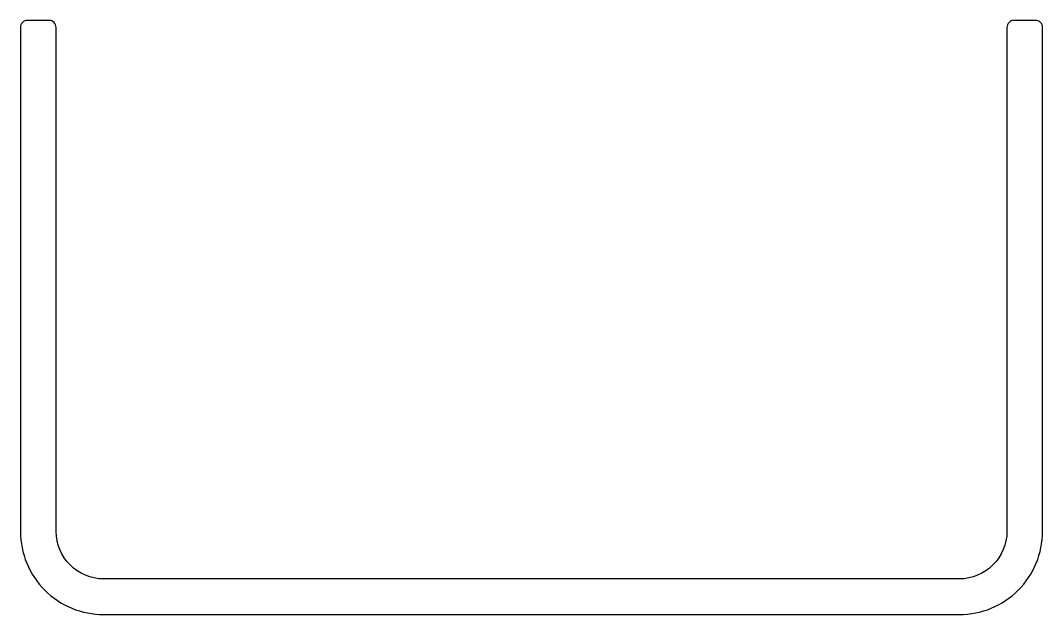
# Model space of a CAD drawing. Extents: x 131.6 to 174.6, y 202.8 to 227.8.
import ezdxf

# ---------------------------------------------------------------- set-up
doc = ezdxf.new("R2010")
doc.units = 0
doc.header["$LTSCALE"] = 15
doc.layers.add('KALIN_CIZGI', color=7, linetype='CONTINUOUS')

msp = doc.modelspace()

# ---------------------------------------------------------------- linework, layer by layer
at = {"layer": 'KALIN_CIZGI', "ltscale": 0.2}
msp.add_lwpolyline([(135.134, 204.284, -0.414214), (133.134, 206.284), (133.134, 227.484, 0.414214), (132.834, 227.784), (131.934, 227.784, 0.414214), (131.634, 227.484), (131.634, 206.284, 0.414214), (135.134, 202.784), (171.134, 202.784, 0.414214), (174.634, 206.284), (174.634, 227.484, 0.414214), (174.334, 227.784), (173.434, 227.784, 0.414214), (173.134, 227.484), (173.134, 206.284, -0.414214), (171.134, 204.284)], format="xyb", close=True, dxfattribs=at)

doc.saveas('drawing.dxf')
